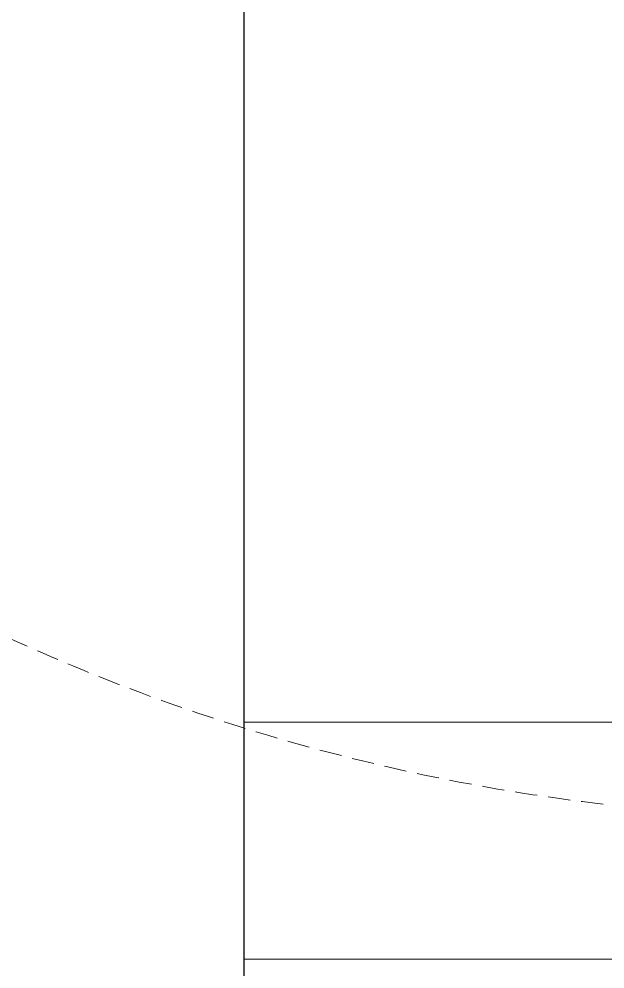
# Model space of a CAD drawing. Header units: millimetres. Extents: x 0 to 145404, y 0 to 194550.
# Drawn here: x 129780.6 to 130028, y 116041.9 to 116442.8 of the extents above; entities that cross this region are included whole.
import ezdxf

# ---------------------------------------------------------------- set-up
doc = ezdxf.new("R2010")
doc.units = ezdxf.units.MM
doc.linetypes.add('HIDDEN2', pattern=[0.1875, 0.125, -0.0625])
for name, color, linetype, lineweight in [('АР - детали окон', 152, 'Continuous', 0), ('АР - Наружная стена', 144, 'Continuous', 30), ('АР - Окна', 150, 'Continuous', 9), ('АР - окна - открывание', 251, 'Continuous', 5), ('АР - панель 400', 151, 'Continuous', 30)]:
    doc.layers.add(name, color=color, linetype=linetype, lineweight=lineweight)

# ---------------------------------------------------------------- blocks, each defined once
blk = doc.blocks.new('блок балконный дверной с проходом 750мм')
at = {"layer": 'АР - детали окон', "color": 251}
blk.add_lwpolyline([(-950, 80), (-900, 80), (-900, 150), (-50, 150), (-50, 80), (0, 80), (0, -250), (-950, -250)], close=True, dxfattribs=at)
at = {"layer": 'АР - окна - открывание', "color": 252, "linetype": 'HIDDEN2', "lineweight": 0, "ltscale": 75}
blk.add_arc((-50.51, 0), 839.78, 180, 270, dxfattribs=at)
blk = doc.blocks.new('*U77')
at = {"layer": 'АР - детали окон', "color": 251}
blk.add_lwpolyline([(700, 330), (0, 330), (0, 0), (50, 0), (50, -70), (650, -70), (650, 0), (700, 0), (700, 240)], close=True, dxfattribs=at)
blk = doc.blocks.new('Квартира 2К 10150 тип 3')
at = {"layer": 'АР - Наружная стена'}
blk.add_lwpolyline([(6050, 6420), (6050, 10350), (5650, 10350), (5650, 6420)], close=True, dxfattribs=at)
at = {"layer": 'АР - Окна', "xscale": -1, "rotation": 270}
blk.add_blockref('блок балконный дверной с проходом 750мм', (5900, 8750), dxfattribs=at)
at = {"layer": 'АР - панель 400', "xscale": -1, "rotation": 90}
blk.add_blockref('*U77', (5980, 7900), dxfattribs=at)
blk = doc.blocks.new('V_Section_2')
blk.add_blockref('Квартира 2К 10150 тип 3', (8950, -25800))

msp = doc.modelspace()

# ---------------------------------------------------------------- block references
msp.add_blockref('V_Section_2', (115275.46, 134046.11, 0))

doc.saveas('drawing.dxf')
